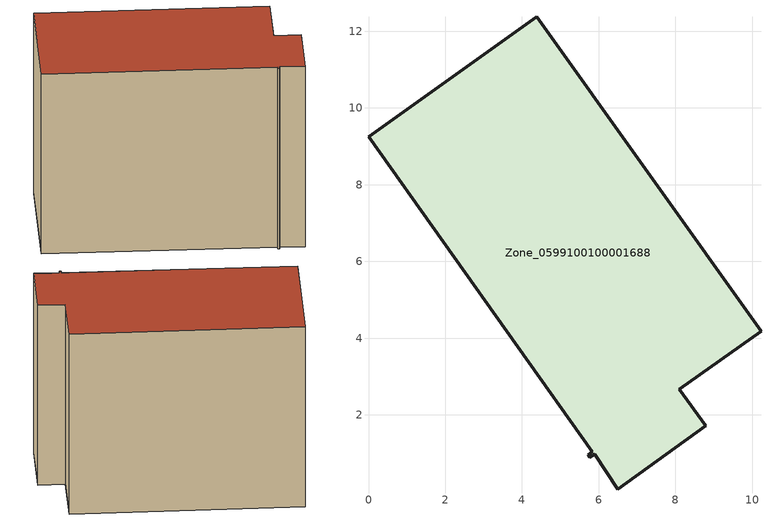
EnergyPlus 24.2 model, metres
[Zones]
Zone_0599100100001688
 floor ground (C_G): 5.89,0.98 5.77,0.9 5.72,0.96 5.83,1.04 0,9.25 4.38,12.38 10.23,4.18 8.1,2.67 8.79,1.71 6.5,0.06 z0
 wall outside (C_F): 4.38,12.38 0,9.25 5.83,1.04 5.72,0.96 5.77,0.9 5.89,0.98 6.5,0.06 8.79,1.71 8.1,2.67 10.23,4.18 4.38,12.38 z0:8.73
 roof outside (C_R): 5.77,0.9 5.89,0.98 6.5,0.06 8.79,1.71 8.1,2.67 10.23,4.18 4.38,12.38 0,9.25 5.83,1.04 5.72,0.96 z8.73
[BUILDING]
Pand.0599100100001688: North Axis=0; Terrain=City; Loads Convergence Tolerance Value=0.04; Temperature Convergence Tolerance Value=0.4; Solar Distribution=FullExterior; Maximum Number of Warmup Days=25; Minimum Number of Warmup Days=1
[Site:Location]
Rotterdam.The.Hague.AP_ZH_NLD Design_Conditions: Latitude=51.96; Longitude=4.45; Time Zone=1; Elevation=-4.5
[SITE:GROUNDTEMPERATURE:BUILDINGSURFACE]
18, 18, 18, 18, 18, 18, 18, 18, 18, 18, 18, 18
[MATERIAL] Thermal Absorptance=0.9; Solar Absorptance=0.7; Visible Absorptance=0.7
Name | Roughness | Thickness | Conductivity | Density | Specific Heat
G.TI.2006-2014 | MediumSmooth | 0.15 | 0.06 | 540 | 1210
F.TI.2006-2014 | Rough | 0.3 | 0.12 | 1920 | 840
R.TI.2006-2014 | MediumRough | 0.2 | 0.08 | 1500 | 1000
[CONSTRUCTION]
C_G: G.TI.2006-2014
C_F: F.TI.2006-2014
C_R: R.TI.2006-2014
[ZONE]
Zone_0599100100001688: Type=1; Multiplier=1; Ceiling Height=Autocalculate; Volume=Autocalculate; Floor Area=autocalculate; Part of Total Floor Area=Yes
[ZONEINFILTRATION:DESIGNFLOWRATE]
Infil_Zone_0599100100001688: Zone or ZoneList or Space or SpaceList=Zone_0599100100001688; Schedule=AlwaysOn; Design Flow Rate Calculation Method=Flow/Area; Flow Rate per Floor Area=0.0015; Constant Term Coefficient=1; Temperature Term Coefficient=0; Velocity Term Coefficient=0; Velocity Squared Term Coefficient=0
[HVACTEMPLATE:ZONE:IDEALLOADSAIRSYSTEM]
Zone_0599100100001688: Maximum Heating Supply Air Temperature=50; Minimum Cooling Supply Air Temperature=13; Maximum Heating Supply Air Humidity Ratio=0.0156; Minimum Cooling Supply Air Humidity Ratio=0.0077; Heating Limit=NoLimit; Cooling Limit=NoLimit; Dehumidification Control Type=ConstantSensibleHeatRatio; Cooling Sensible Heat Ratio=0.7; Dehumidification Setpoint=60; Humidification Control Type=None; Humidification Setpoint=30; Outdoor Air Method=None; Outdoor Air Flow Rate per Person=0.00944; Outdoor Air Flow Rate per Zone Floor Area=0; Outdoor Air Flow Rate per Zone=0; Demand Controlled Ventilation Type=None; Outdoor Air Economizer Type=NoEconomizer; Heat Recovery Type=None; Sensible Heat Recovery Effectiveness=0.7; Latent Heat Recovery Effectiveness=0.65
[ZONECONTROL:THERMOSTAT]
ThermostatControl_Zone_0599100100001688: Zone or ZoneList=Zone_0599100100001688; Control Type Schedule=DualSetpointControlType; Control 1=Thermostat_Zone_0599100100001688; Temperature Difference Between Cutout And Setpoint=0
[THERMOSTATSETPOINT:DUALSETPOINT]
Thermostat_Zone_0599100100001688: Heating Setpoint Temperature Schedule=HeatingSetpoint_Zone_0599100100001688; Cooling Setpoint Temperature Schedule=CoolingSetpoint_Zone_0599100100001688
[SCHEDULE:COMPACT]
HeatingSetpoint_Zone_0599100100001688: Through: 12/31, For: AllDays, Until: 24:00, 21
CoolingSetpoint_Zone_0599100100001688: Through: 12/31, For: AllDays, Until: 24:00, 24
DualSetpointControlType: Through: 12/31, For: AllDays, Until: 24:00, 4
AlwaysOn: Through: 12/31, For: AllDays, Until: 24:00, 1
